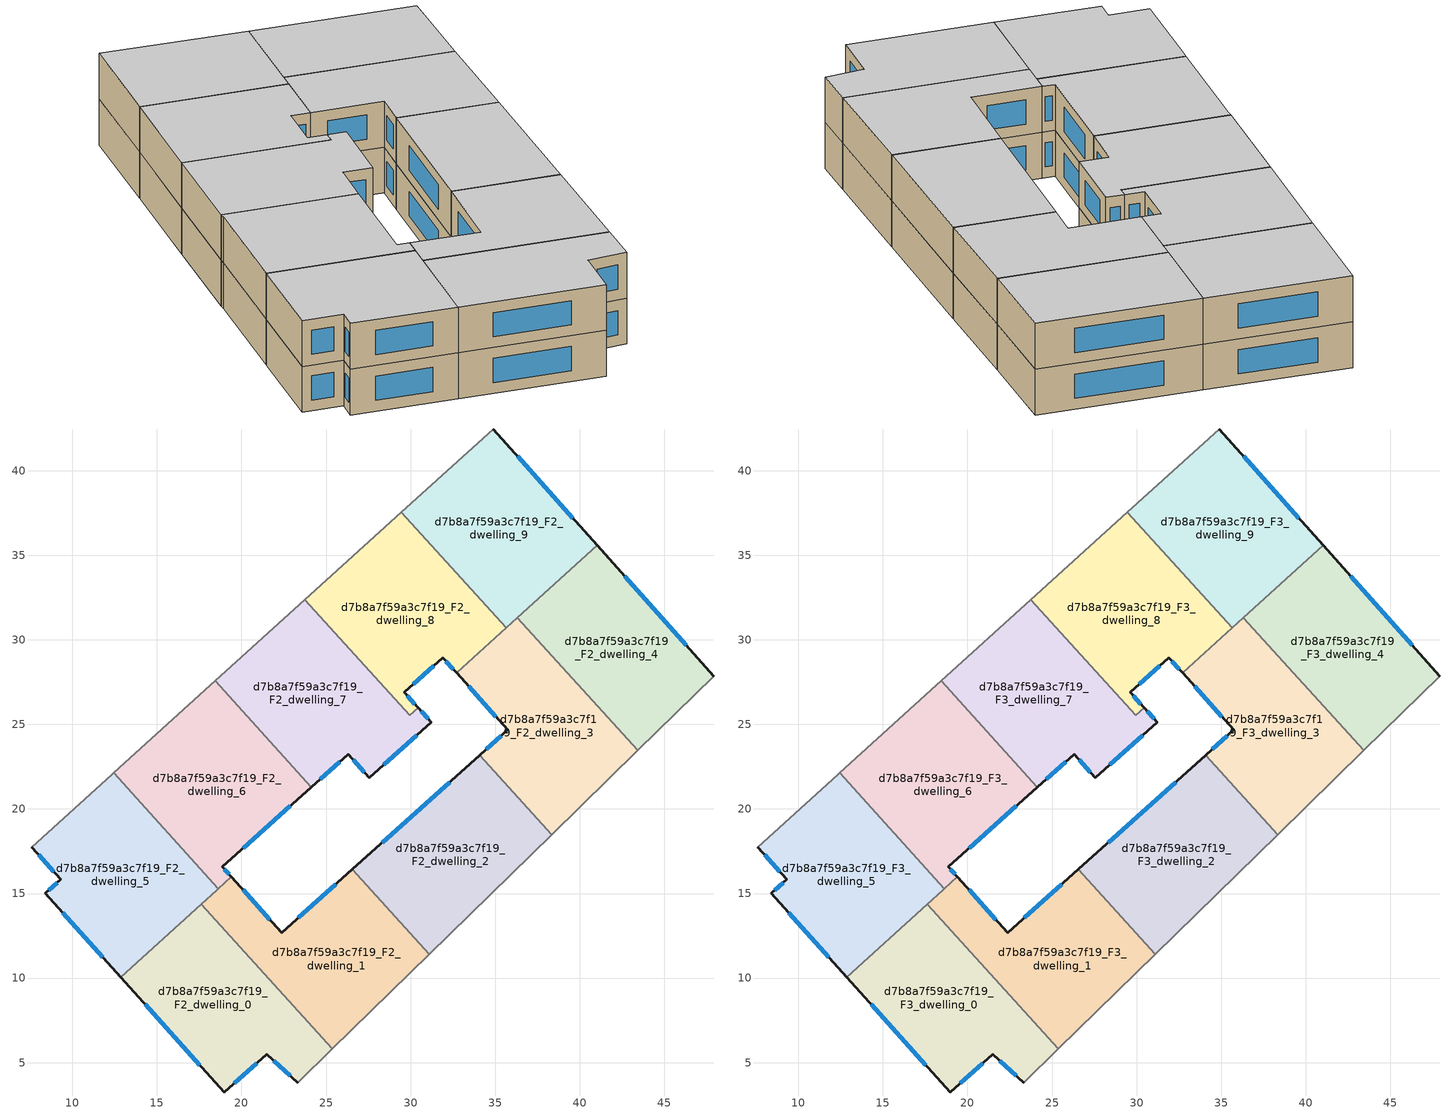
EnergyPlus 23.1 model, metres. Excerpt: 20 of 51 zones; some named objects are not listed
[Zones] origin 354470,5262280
d7b8a7f59a3c7f19_F2_dwelling_0
 floor to d7b8a7f59a3c7f19_F1_dwelling_0 (EU_floor_Construction): 17.62,14.37 25.37,5.82 23.33,3.82 21.48,5.5 18.98,3.26 12.86,10.06 z6
 wall outside (EU_wall_Construction): 12.86,10.06 18.98,3.26 21.48,5.5 23.33,3.82 z6:9
 wall to d7b8a7f59a3c7f19_F2_dwelling_1 (EU_wall_Construction): 25.37,5.82 17.62,14.37 z6:9
 wall adiabatic (EU_wall_Construction): 23.33,3.82 25.37,5.82 z6:9
 wall to d7b8a7f59a3c7f19_F2_dwelling_5 (EU_wall_Construction): 17.62,14.37 12.86,10.06 z6:9
 window (EU_Window_Construction): 21.92,5.11 22.9,4.22 / 19.57,3.79 20.9,4.98 / 14.3,8.46 17.55,4.86 z6.7:8.3
d7b8a7f59a3c7f19_F2_dwelling_1
 floor to d7b8a7f59a3c7f19_F1_dwelling_1 (EU_floor_Construction): 26.56,16.43 31.1,11.41 25.37,5.82 17.62,14.37 19.41,15.99 22.38,12.69 z6
 wall outside (EU_wall_Construction): 26.56,16.43 22.38,12.69 19.41,15.99 z6:9
 wall to d7b8a7f59a3c7f19_F2_dwelling_2 (EU_wall_Construction): 31.1,11.41 26.56,16.43 z6:9
 wall adiabatic (EU_wall_Construction): 25.37,5.82 31.1,11.41 z6:9
 wall to d7b8a7f59a3c7f19_F2_dwelling_6 (EU_wall_Construction): 19.41,15.99 18.64,15.29 z6:9
 wall to d7b8a7f59a3c7f19_F2_dwelling_5 (EU_wall_Construction): 18.64,15.29 18.53,15.19 17.62,14.37 z6:9
 window (EU_Window_Construction): 21.68,13.46 20.1,15.21 / 25.58,15.55 23.36,13.56 z6.7:8.3
d7b8a7f59a3c7f19_F2_dwelling_2
 floor to d7b8a7f59a3c7f19_F1_dwelling_2 (EU_floor_Construction): 34.08,23.17 38.34,18.48 31.1,11.41 26.56,16.43 z6
 wall outside (EU_wall_Construction): 34.08,23.17 26.56,16.43 z6:9
 wall to d7b8a7f59a3c7f19_F2_dwelling_3 (EU_wall_Construction): 38.34,18.48 34.08,23.17 z6:9
 wall adiabatic (EU_wall_Construction): 31.1,11.41 38.34,18.48 z6:9
 window (EU_Window_Construction): 32.32,21.59 28.33,18.01 z6.7:8.3
d7b8a7f59a3c7f19_F2_dwelling_3
 floor to d7b8a7f59a3c7f19_F1_dwelling_3 (EU_floor_Construction): 36.32,31.31 43.43,23.46 38.34,18.48 34.08,23.17 35.76,24.67 32.72,28.04 z6
 wall outside (EU_wall_Construction): 32.72,28.04 35.76,24.67 34.08,23.17 z6:9
 wall to d7b8a7f59a3c7f19_F2_dwelling_4 (EU_wall_Construction): 43.43,23.46 36.32,31.31 z6:9
 wall adiabatic (EU_wall_Construction): 38.34,18.48 43.43,23.46 z6:9
 wall to d7b8a7f59a3c7f19_F2_dwelling_8 (EU_wall_Construction): 35.65,30.71 32.72,28.04 z6:9
 wall to d7b8a7f59a3c7f19_F2_dwelling_9 (EU_wall_Construction): 36.32,31.31 35.65,30.71 z6:9
 window (EU_Window_Construction): 35.36,24.32 34.48,23.53 / 33.43,27.25 35.04,25.47 z6.7:8.3
d7b8a7f59a3c7f19_F2_dwelling_4
 floor to d7b8a7f59a3c7f19_F1_dwelling_4 (EU_floor_Construction): 41.03,35.58 47.93,27.85 43.43,23.46 36.32,31.31 z6
 wall outside (EU_wall_Construction): 47.93,27.85 41.03,35.58 z6:9
 wall adiabatic (EU_wall_Construction): 43.43,23.46 47.93,27.85 z6:9
 wall to d7b8a7f59a3c7f19_F2_dwelling_9 (EU_wall_Construction): 41.03,35.58 36.32,31.31 z6:9
 window (EU_Window_Construction): 46.31,29.67 42.65,33.76 z6.7:8.3
d7b8a7f59a3c7f19_F2_dwelling_5
 floor to d7b8a7f59a3c7f19_F1_dwelling_5 (EU_floor_Construction): 12.44,22.13 18.64,15.29 18.53,15.19 12.86,10.06 8.4,15.01 9.32,15.83 7.6,17.75 12.33,22.03 z6
 wall outside (EU_wall_Construction): 7.6,17.75 9.32,15.83 8.4,15.01 12.86,10.06 z6:9
 wall to d7b8a7f59a3c7f19_F2_dwelling_6 (EU_wall_Construction): 18.64,15.29 12.44,22.13 z6:9
 wall adiabatic (EU_wall_Construction): 12.44,22.13 12.33,22.03 7.6,17.75 z6:9
 window (EU_Window_Construction): 9.44,13.85 11.81,11.22 / 9.1,15.64 8.61,15.21 / 8,17.3 8.92,16.28 z6.7:8.3
d7b8a7f59a3c7f19_F2_dwelling_6
 floor to d7b8a7f59a3c7f19_F1_dwelling_6 (EU_floor_Construction): 18.44,27.57 24.14,21.29 18.87,16.58 19.41,15.99 18.64,15.29 12.44,22.13 18.15,27.3 z6
 wall outside (EU_wall_Construction): 19.41,15.99 18.87,16.58 24.14,21.29 z6:9
 wall adiabatic (EU_wall_Construction): 18.44,27.57 18.15,27.3 12.44,22.13 z6:9
 wall to d7b8a7f59a3c7f19_F2_dwelling_7 (EU_wall_Construction): 24.14,21.29 18.44,27.57 z6:9
 window (EU_Window_Construction): 20.11,17.68 22.9,20.19 / 19.28,16.12 19,16.44 z6.7:8.3
d7b8a7f59a3c7f19_F2_dwelling_7
 floor to d7b8a7f59a3c7f19_F1_dwelling_7 (EU_floor_Construction): 30.45,25.99 31.22,25.13 27.56,21.85 26.31,23.24 24.14,21.29 18.44,27.57 23.75,32.38 29.95,25.54 z6
 wall outside (EU_wall_Construction): 24.14,21.29 26.31,23.24 27.56,21.85 31.22,25.13 30.45,25.99 z6:9
 wall to d7b8a7f59a3c7f19_F2_dwelling_8 (EU_wall_Construction): 30.45,25.99 29.95,25.54 23.75,32.38 z6:9
 wall adiabatic (EU_wall_Construction): 23.75,32.38 18.44,27.57 z6:9
 window (EU_Window_Construction): 31.04,25.33 30.63,25.79 / 28.42,22.62 30.36,24.36 / 26.6,22.92 27.27,22.18 / 24.65,21.75 25.8,22.78 z6.7:8.3
d7b8a7f59a3c7f19_F2_dwelling_8
 floor to d7b8a7f59a3c7f19_F1_dwelling_8 (EU_floor_Construction): 29.45,37.55 35.65,30.71 32.72,28.04 31.9,28.95 29.62,26.91 30.45,25.99 29.95,25.54 23.75,32.38 z6
 wall outside (EU_wall_Construction): 30.45,25.99 29.62,26.91 31.9,28.95 32.72,28.04 z6:9
 wall adiabatic (EU_wall_Construction): 29.45,37.55 23.75,32.38 z6:9
 wall to d7b8a7f59a3c7f19_F2_dwelling_9 (EU_wall_Construction): 35.65,30.71 29.45,37.55 z6:9
 window (EU_Window_Construction): 32.09,28.74 32.53,28.26 / 30.15,27.39 31.36,28.47 / 30.25,26.2 29.81,26.69 z6.7:8.3
d7b8a7f59a3c7f19_F2_dwelling_9
 floor to d7b8a7f59a3c7f19_F1_dwelling_9 (EU_floor_Construction): 34.88,42.47 41.03,35.58 35.65,30.71 29.45,37.55 z6
 wall outside (EU_wall_Construction): 41.03,35.58 34.88,42.47 z6:9
 wall adiabatic (EU_wall_Construction): 34.88,42.47 29.45,37.55 z6:9
 window (EU_Window_Construction): 39.59,37.2 36.33,40.85 z6.7:8.3
d7b8a7f59a3c7f19_F3_dwelling_0
 floor to d7b8a7f59a3c7f19_F2_dwelling_0 (EU_floor_Construction): 17.62,14.37 25.37,5.82 23.33,3.82 21.48,5.5 18.98,3.26 12.86,10.06 z9
 wall outside (EU_wall_Construction): 12.86,10.06 18.98,3.26 21.48,5.5 23.33,3.82 z9:12
 wall to d7b8a7f59a3c7f19_F3_dwelling_1 (EU_wall_Construction): 25.37,5.82 17.62,14.37 z9:12
 wall adiabatic (EU_wall_Construction): 23.33,3.82 25.37,5.82 z9:12
 wall to d7b8a7f59a3c7f19_F3_dwelling_5 (EU_wall_Construction): 17.62,14.37 12.86,10.06 z9:12
 window (EU_Window_Construction): 21.92,5.11 22.9,4.22 / 19.57,3.79 20.9,4.98 / 14.3,8.46 17.55,4.86 z9.7:11.3
 ceiling to d7b8a7f59a3c7f19_F4_dwelling_0 (EU_floor_Construction): 23.33,3.82 25.37,5.82 17.62,14.37 12.86,10.06 18.98,3.26 21.48,5.5 z12
d7b8a7f59a3c7f19_F3_dwelling_1
 floor to d7b8a7f59a3c7f19_F2_dwelling_1 (EU_floor_Construction): 26.56,16.43 31.1,11.41 25.37,5.82 17.62,14.37 19.41,15.99 22.38,12.69 z9
 wall outside (EU_wall_Construction): 26.56,16.43 22.38,12.69 19.41,15.99 z9:12
 wall to d7b8a7f59a3c7f19_F3_dwelling_2 (EU_wall_Construction): 31.1,11.41 26.56,16.43 z9:12
 wall adiabatic (EU_wall_Construction): 25.37,5.82 31.1,11.41 z9:12
 wall to d7b8a7f59a3c7f19_F3_dwelling_6 (EU_wall_Construction): 19.41,15.99 18.64,15.29 z9:12
 wall to d7b8a7f59a3c7f19_F3_dwelling_5 (EU_wall_Construction): 18.64,15.29 18.53,15.19 17.62,14.37 z9:12
 window (EU_Window_Construction): 21.68,13.46 20.1,15.21 / 25.58,15.55 23.36,13.56 z9.7:11.3
 ceiling to d7b8a7f59a3c7f19_F4_dwelling_1 (EU_floor_Construction): 31.1,11.41 26.56,16.43 22.38,12.69 19.41,15.99 17.62,14.37 25.37,5.82 z12
d7b8a7f59a3c7f19_F3_dwelling_2
 floor to d7b8a7f59a3c7f19_F2_dwelling_2 (EU_floor_Construction): 34.08,23.17 38.34,18.48 31.1,11.41 26.56,16.43 z9
 wall outside (EU_wall_Construction): 34.08,23.17 26.56,16.43 z9:12
 wall to d7b8a7f59a3c7f19_F3_dwelling_3 (EU_wall_Construction): 38.34,18.48 34.08,23.17 z9:12
 wall adiabatic (EU_wall_Construction): 31.1,11.41 38.34,18.48 z9:12
 window (EU_Window_Construction): 32.32,21.59 28.33,18.01 z9.7:11.3
 ceiling to d7b8a7f59a3c7f19_F4_dwelling_2 (EU_floor_Construction): 38.34,18.48 34.08,23.17 26.56,16.43 31.1,11.41 z12
d7b8a7f59a3c7f19_F3_dwelling_3
 floor to d7b8a7f59a3c7f19_F2_dwelling_3 (EU_floor_Construction): 36.32,31.31 43.43,23.46 38.34,18.48 34.08,23.17 35.76,24.67 32.72,28.04 z9
 wall outside (EU_wall_Construction): 32.72,28.04 35.76,24.67 34.08,23.17 z9:12
 wall to d7b8a7f59a3c7f19_F3_dwelling_4 (EU_wall_Construction): 43.43,23.46 36.32,31.31 z9:12
 wall adiabatic (EU_wall_Construction): 38.34,18.48 43.43,23.46 z9:12
 wall to d7b8a7f59a3c7f19_F3_dwelling_8 (EU_wall_Construction): 35.65,30.71 32.72,28.04 z9:12
 wall to d7b8a7f59a3c7f19_F3_dwelling_9 (EU_wall_Construction): 36.32,31.31 35.65,30.71 z9:12
 window (EU_Window_Construction): 35.36,24.32 34.48,23.53 / 33.43,27.25 35.04,25.47 z9.7:11.3
 ceiling to d7b8a7f59a3c7f19_F4_dwelling_3 (EU_floor_Construction): 43.43,23.46 36.32,31.31 32.72,28.04 35.76,24.67 34.08,23.17 38.34,18.48 z12
d7b8a7f59a3c7f19_F3_dwelling_4
 floor to d7b8a7f59a3c7f19_F2_dwelling_4 (EU_floor_Construction): 41.03,35.58 47.93,27.85 43.43,23.46 36.32,31.31 z9
 wall outside (EU_wall_Construction): 47.93,27.85 41.03,35.58 z9:12
 wall adiabatic (EU_wall_Construction): 43.43,23.46 47.93,27.85 z9:12
 wall to d7b8a7f59a3c7f19_F3_dwelling_9 (EU_wall_Construction): 41.03,35.58 36.32,31.31 z9:12
 window (EU_Window_Construction): 46.31,29.67 42.65,33.76 z9.7:11.3
 ceiling to d7b8a7f59a3c7f19_F4_dwelling_4 (EU_floor_Construction): 47.93,27.85 41.03,35.58 36.32,31.31 43.43,23.46 z12
d7b8a7f59a3c7f19_F3_dwelling_5
 floor to d7b8a7f59a3c7f19_F2_dwelling_5 (EU_floor_Construction): 12.44,22.13 18.64,15.29 18.53,15.19 12.86,10.06 8.4,15.01 9.32,15.83 7.6,17.75 12.33,22.03 z9
 wall outside (EU_wall_Construction): 7.6,17.75 9.32,15.83 8.4,15.01 12.86,10.06 z9:12
 wall to d7b8a7f59a3c7f19_F3_dwelling_6 (EU_wall_Construction): 18.64,15.29 12.44,22.13 z9:12
 wall adiabatic (EU_wall_Construction): 12.44,22.13 12.33,22.03 7.6,17.75 z9:12
 window (EU_Window_Construction): 9.44,13.85 11.81,11.22 / 9.1,15.64 8.61,15.21 / 8,17.3 8.92,16.28 z9.7:11.3
 ceiling to d7b8a7f59a3c7f19_F4_dwelling_5 (EU_floor_Construction): 18.53,15.19 18.64,15.29 12.44,22.13 12.33,22.03 7.6,17.75 9.32,15.83 8.4,15.01 12.86,10.06 z12
d7b8a7f59a3c7f19_F3_dwelling_6
 floor to d7b8a7f59a3c7f19_F2_dwelling_6 (EU_floor_Construction): 18.44,27.57 24.14,21.29 18.87,16.58 19.41,15.99 18.64,15.29 12.44,22.13 18.15,27.3 z9
 wall outside (EU_wall_Construction): 19.41,15.99 18.87,16.58 24.14,21.29 z9:12
 wall adiabatic (EU_wall_Construction): 18.44,27.57 18.15,27.3 12.44,22.13 z9:12
 wall to d7b8a7f59a3c7f19_F3_dwelling_7 (EU_wall_Construction): 24.14,21.29 18.44,27.57 z9:12
 window (EU_Window_Construction): 20.11,17.68 22.9,20.19 / 19.28,16.12 19,16.44 z9.7:11.3
 ceiling to d7b8a7f59a3c7f19_F4_dwelling_6 (EU_floor_Construction): 19.41,15.99 18.87,16.58 24.14,21.29 18.44,27.57 18.15,27.3 12.44,22.13 18.64,15.29 z12
d7b8a7f59a3c7f19_F3_dwelling_7
 floor to d7b8a7f59a3c7f19_F2_dwelling_7 (EU_floor_Construction): 30.45,25.99 31.22,25.13 27.56,21.85 26.31,23.24 24.14,21.29 18.44,27.57 23.75,32.38 29.95,25.54 z9
 wall outside (EU_wall_Construction): 24.14,21.29 26.31,23.24 27.56,21.85 31.22,25.13 30.45,25.99 z9:12
 wall to d7b8a7f59a3c7f19_F3_dwelling_8 (EU_wall_Construction): 30.45,25.99 29.95,25.54 23.75,32.38 z9:12
 wall adiabatic (EU_wall_Construction): 23.75,32.38 18.44,27.57 z9:12
 window (EU_Window_Construction): 31.04,25.33 30.63,25.79 / 28.42,22.62 30.36,24.36 / 26.6,22.92 27.27,22.18 / 24.65,21.75 25.8,22.78 z9.7:11.3
 ceiling to d7b8a7f59a3c7f19_F4_dwelling_7 (EU_floor_Construction): 27.56,21.85 31.22,25.13 30.45,25.99 29.95,25.54 23.75,32.38 18.44,27.57 24.14,21.29 26.31,23.24 z12
d7b8a7f59a3c7f19_F3_dwelling_8
 floor to d7b8a7f59a3c7f19_F2_dwelling_8 (EU_floor_Construction): 29.45,37.55 35.65,30.71 32.72,28.04 31.9,28.95 29.62,26.91 30.45,25.99 29.95,25.54 23.75,32.38 z9
 wall outside (EU_wall_Construction): 30.45,25.99 29.62,26.91 31.9,28.95 32.72,28.04 z9:12
 wall adiabatic (EU_wall_Construction): 29.45,37.55 23.75,32.38 z9:12
 wall to d7b8a7f59a3c7f19_F3_dwelling_9 (EU_wall_Construction): 35.65,30.71 29.45,37.55 z9:12
 window (EU_Window_Construction): 32.09,28.74 32.53,28.26 / 30.15,27.39 31.36,28.47 / 30.25,26.2 29.81,26.69 z9.7:11.3
 ceiling to d7b8a7f59a3c7f19_F4_dwelling_8 (EU_floor_Construction): 32.72,28.04 35.65,30.71 29.45,37.55 23.75,32.38 29.95,25.54 30.45,25.99 29.62,26.91 31.9,28.95 z12
d7b8a7f59a3c7f19_F3_dwelling_9
 floor to d7b8a7f59a3c7f19_F2_dwelling_9 (EU_floor_Construction): 34.88,42.47 41.03,35.58 35.65,30.71 29.45,37.55 z9
 wall outside (EU_wall_Construction): 41.03,35.58 34.88,42.47 z9:12
 wall adiabatic (EU_wall_Construction): 34.88,42.47 29.45,37.55 z9:12
 window (EU_Window_Construction): 39.59,37.2 36.33,40.85 z9.7:11.3
 ceiling to d7b8a7f59a3c7f19_F4_dwelling_9 (EU_floor_Construction): 41.03,35.58 34.88,42.47 29.45,37.55 35.65,30.71 z12
[Building]
EU S2 Campaign: North Axis=0; Terrain=City; Solar Distribution=FullExterior
[Site:Location]
Budapest.Ferenc.Liszt.Intl.AP: Latitude=47.437; Longitude=19.256; Time Zone=1; Elevation=185
[SizingPeriod:WeatherFileDays]
AnnualSizingPeriod: Begin Month=1; Begin Day of Month=1; End Month=12; End Day of Month=31; Day of Week for Start Day=Monday; Use Weather File Daylight Saving Period=No; Use Weather File Rain and Snow Indicators=No
[MATERIAL]
EU_InternalMass_Material: Roughness=MediumRough; Thickness=0.1; Conductivity=1; Density=1800; Specific Heat=900; Thermal Absorptance=0.9; Solar Absorptance=0.7; Visible Absorptance=0.7
[MATERIAL:NOMASS] Roughness=MediumRough; Thermal Absorptance=0.9; Solar Absorptance=0.7; Visible Absorptance=0.7
Name | Thermal Resistance
EU_wall_NoMass | 0.832559
EU_floor_NoMass | 0.872794
[WINDOWMATERIAL:SIMPLEGLAZINGSYSTEM]
EU_Window_SimpleGlazing: UFactor=2.79869; Solar Heat Gain Coefficient=0.75; Visible Transmittance=0.75
[CONSTRUCTION]
EU_wall_Construction: EU_wall_NoMass
EU_floor_Construction: EU_floor_NoMass
EU_Window_Construction: EU_Window_SimpleGlazing
EU_InternalMass_Construction: EU_InternalMass_Material
[ZONE] Type=1; Multiplier=1; Ceiling Height=autocalculate; Floor Area=autocalculate; Part of Total Floor Area=Yes
Name | Volume
d7b8a7f59a3c7f19_F2_dwelling_0; d7b8a7f59a3c7f19_F3_dwelling_0 | 198.589
d7b8a7f59a3c7f19_F2_dwelling_1; d7b8a7f59a3c7f19_F3_dwelling_1 | 198.599
d7b8a7f59a3c7f19_F2_dwelling_2; d7b8a7f59a3c7f19_F3_dwelling_2 | 198.583
d7b8a7f59a3c7f19_F2_dwelling_3; d7b8a7f59a3c7f19_F3_dwelling_3 | 198.595
d7b8a7f59a3c7f19_F2_dwelling_4; d7b8a7f59a3c7f19_F3_dwelling_4 | 198.567
d7b8a7f59a3c7f19_F2_dwelling_5; d7b8a7f59a3c7f19_F3_dwelling_5 | 206.115
d7b8a7f59a3c7f19_F2_dwelling_6; d7b8a7f59a3c7f19_F3_dwelling_6 | 207.95
d7b8a7f59a3c7f19_F2_dwelling_7; d7b8a7f59a3c7f19_F3_dwelling_7 | 208.559
d7b8a7f59a3c7f19_F2_dwelling_8; d7b8a7f59a3c7f19_F3_dwelling_8 | 201.931
d7b8a7f59a3c7f19_F2_dwelling_9; d7b8a7f59a3c7f19_F3_dwelling_9 | 201.951
[INTERNALMASS] Construction=EU_InternalMass_Construction
Name | Zone or ZoneList | Surface Area
d7b8a7f59a3c7f19_F2_dwelling_0_EU_InternalMass | d7b8a7f59a3c7f19_F2_dwelling_0 | 66.196
d7b8a7f59a3c7f19_F2_dwelling_1_EU_InternalMass | d7b8a7f59a3c7f19_F2_dwelling_1 | 66.2
d7b8a7f59a3c7f19_F2_dwelling_2_EU_InternalMass | d7b8a7f59a3c7f19_F2_dwelling_2 | 66.1943
d7b8a7f59a3c7f19_F2_dwelling_3_EU_InternalMass | d7b8a7f59a3c7f19_F2_dwelling_3 | 66.1986
d7b8a7f59a3c7f19_F2_dwelling_4_EU_InternalMass | d7b8a7f59a3c7f19_F2_dwelling_4 | 66.189
d7b8a7f59a3c7f19_F2_dwelling_5_EU_InternalMass | d7b8a7f59a3c7f19_F2_dwelling_5 | 68.7009
d7b8a7f59a3c7f19_F2_dwelling_6_EU_InternalMass | d7b8a7f59a3c7f19_F2_dwelling_6 | 69.3216
d7b8a7f59a3c7f19_F2_dwelling_7_EU_InternalMass | d7b8a7f59a3c7f19_F2_dwelling_7 | 69.5239
d7b8a7f59a3c7f19_F2_dwelling_8_EU_InternalMass | d7b8a7f59a3c7f19_F2_dwelling_8 | 67.3101
d7b8a7f59a3c7f19_F2_dwelling_9_EU_InternalMass | d7b8a7f59a3c7f19_F2_dwelling_9 | 67.3168
d7b8a7f59a3c7f19_F3_dwelling_0_EU_InternalMass | d7b8a7f59a3c7f19_F3_dwelling_0 | 66.196
d7b8a7f59a3c7f19_F3_dwelling_1_EU_InternalMass | d7b8a7f59a3c7f19_F3_dwelling_1 | 66.2
d7b8a7f59a3c7f19_F3_dwelling_2_EU_InternalMass | d7b8a7f59a3c7f19_F3_dwelling_2 | 66.1943
d7b8a7f59a3c7f19_F3_dwelling_3_EU_InternalMass | d7b8a7f59a3c7f19_F3_dwelling_3 | 66.1986
d7b8a7f59a3c7f19_F3_dwelling_4_EU_InternalMass | d7b8a7f59a3c7f19_F3_dwelling_4 | 66.189
d7b8a7f59a3c7f19_F3_dwelling_5_EU_InternalMass | d7b8a7f59a3c7f19_F3_dwelling_5 | 68.7009
d7b8a7f59a3c7f19_F3_dwelling_6_EU_InternalMass | d7b8a7f59a3c7f19_F3_dwelling_6 | 69.3216
d7b8a7f59a3c7f19_F3_dwelling_7_EU_InternalMass | d7b8a7f59a3c7f19_F3_dwelling_7 | 69.5239
d7b8a7f59a3c7f19_F3_dwelling_8_EU_InternalMass | d7b8a7f59a3c7f19_F3_dwelling_8 | 67.3101
d7b8a7f59a3c7f19_F3_dwelling_9_EU_InternalMass | d7b8a7f59a3c7f19_F3_dwelling_9 | 67.3168
[OTHEREQUIPMENT] Fuel Type=Electricity; Design Level Calculation Method=Watts/Area; Power per Zone Floor Area=1; Fraction Latent=0; Fraction Radiant=0; Fraction Lost=0; Carbon Dioxide Generation Rate=0; EndUse Subcategory=EU_Step8_InternalGains
Name | Zone or ZoneList or Space or SpaceList | Schedule
EU_Step8_InternalGain_d7b8a7f59a3c7f19_F2_dwelling_0_f000 | d7b8a7f59a3c7f19_F2_dwelling_0 | EU_Step8_GainSchedule_d7b8a7f59a3c7f19_F2_dwelling_0_f000
EU_Step8_InternalGain_d7b8a7f59a3c7f19_F2_dwelling_1_f000 | d7b8a7f59a3c7f19_F2_dwelling_1 | EU_Step8_GainSchedule_d7b8a7f59a3c7f19_F2_dwelling_1_f000
EU_Step8_InternalGain_d7b8a7f59a3c7f19_F2_dwelling_2_f000 | d7b8a7f59a3c7f19_F2_dwelling_2 | EU_Step8_GainSchedule_d7b8a7f59a3c7f19_F2_dwelling_2_f000
EU_Step8_InternalGain_d7b8a7f59a3c7f19_F2_dwelling_3_f000 | d7b8a7f59a3c7f19_F2_dwelling_3 | EU_Step8_GainSchedule_d7b8a7f59a3c7f19_F2_dwelling_3_f000
EU_Step8_InternalGain_d7b8a7f59a3c7f19_F2_dwelling_4_f000 | d7b8a7f59a3c7f19_F2_dwelling_4 | EU_Step8_GainSchedule_d7b8a7f59a3c7f19_F2_dwelling_4_f000
EU_Step8_InternalGain_d7b8a7f59a3c7f19_F2_dwelling_5_f000 | d7b8a7f59a3c7f19_F2_dwelling_5 | EU_Step8_GainSchedule_d7b8a7f59a3c7f19_F2_dwelling_5_f000
EU_Step8_InternalGain_d7b8a7f59a3c7f19_F2_dwelling_6_f000 | d7b8a7f59a3c7f19_F2_dwelling_6 | EU_Step8_GainSchedule_d7b8a7f59a3c7f19_F2_dwelling_6_f000
EU_Step8_InternalGain_d7b8a7f59a3c7f19_F2_dwelling_7_f000 | d7b8a7f59a3c7f19_F2_dwelling_7 | EU_Step8_GainSchedule_d7b8a7f59a3c7f19_F2_dwelling_7_f000
EU_Step8_InternalGain_d7b8a7f59a3c7f19_F2_dwelling_8_f000 | d7b8a7f59a3c7f19_F2_dwelling_8 | EU_Step8_GainSchedule_d7b8a7f59a3c7f19_F2_dwelling_8_f000
EU_Step8_InternalGain_d7b8a7f59a3c7f19_F2_dwelling_9_f000 | d7b8a7f59a3c7f19_F2_dwelling_9 | EU_Step8_GainSchedule_d7b8a7f59a3c7f19_F2_dwelling_9_f000
EU_Step8_InternalGain_d7b8a7f59a3c7f19_F3_dwelling_0_f000 | d7b8a7f59a3c7f19_F3_dwelling_0 | EU_Step8_GainSchedule_d7b8a7f59a3c7f19_F3_dwelling_0_f000
EU_Step8_InternalGain_d7b8a7f59a3c7f19_F3_dwelling_1_f000 | d7b8a7f59a3c7f19_F3_dwelling_1 | EU_Step8_GainSchedule_d7b8a7f59a3c7f19_F3_dwelling_1_f000
EU_Step8_InternalGain_d7b8a7f59a3c7f19_F3_dwelling_2_f000 | d7b8a7f59a3c7f19_F3_dwelling_2 | EU_Step8_GainSchedule_d7b8a7f59a3c7f19_F3_dwelling_2_f000
EU_Step8_InternalGain_d7b8a7f59a3c7f19_F3_dwelling_3_f000 | d7b8a7f59a3c7f19_F3_dwelling_3 | EU_Step8_GainSchedule_d7b8a7f59a3c7f19_F3_dwelling_3_f000
EU_Step8_InternalGain_d7b8a7f59a3c7f19_F3_dwelling_4_f000 | d7b8a7f59a3c7f19_F3_dwelling_4 | EU_Step8_GainSchedule_d7b8a7f59a3c7f19_F3_dwelling_4_f000
EU_Step8_InternalGain_d7b8a7f59a3c7f19_F3_dwelling_5_f000 | d7b8a7f59a3c7f19_F3_dwelling_5 | EU_Step8_GainSchedule_d7b8a7f59a3c7f19_F3_dwelling_5_f000
EU_Step8_InternalGain_d7b8a7f59a3c7f19_F3_dwelling_6_f000 | d7b8a7f59a3c7f19_F3_dwelling_6 | EU_Step8_GainSchedule_d7b8a7f59a3c7f19_F3_dwelling_6_f000
EU_Step8_InternalGain_d7b8a7f59a3c7f19_F3_dwelling_7_f000 | d7b8a7f59a3c7f19_F3_dwelling_7 | EU_Step8_GainSchedule_d7b8a7f59a3c7f19_F3_dwelling_7_f000
EU_Step8_InternalGain_d7b8a7f59a3c7f19_F3_dwelling_8_f000 | d7b8a7f59a3c7f19_F3_dwelling_8 | EU_Step8_GainSchedule_d7b8a7f59a3c7f19_F3_dwelling_8_f000
EU_Step8_InternalGain_d7b8a7f59a3c7f19_F3_dwelling_9_f000 | d7b8a7f59a3c7f19_F3_dwelling_9 | EU_Step8_GainSchedule_d7b8a7f59a3c7f19_F3_dwelling_9_f000
[ZONEVENTILATION:DESIGNFLOWRATE] Schedule=EU_AlwaysOn; Design Flow Rate Calculation Method=AirChanges/Hour; Air Changes per Hour=0.475469; Ventilation Type=Natural; Fan Pressure Rise=0; Fan Total Efficiency=1; Constant Term Coefficient=1; Temperature Term Coefficient=0; Velocity Term Coefficient=0; Velocity Squared Term Coefficient=0; Minimum Indoor Temperature=-100; Maximum Indoor Temperature=100; Delta Temperature=-100; Minimum Outdoor Temperature=-100; Maximum Outdoor Temperature=100; Maximum Wind Speed=40
Name | Zone or ZoneList or Space or SpaceList
EU_ConstantAir_d7b8a7f59a3c7f19_F2_dwelling_0 | d7b8a7f59a3c7f19_F2_dwelling_0
EU_ConstantAir_d7b8a7f59a3c7f19_F2_dwelling_1 | d7b8a7f59a3c7f19_F2_dwelling_1
EU_ConstantAir_d7b8a7f59a3c7f19_F2_dwelling_2 | d7b8a7f59a3c7f19_F2_dwelling_2
EU_ConstantAir_d7b8a7f59a3c7f19_F2_dwelling_3 | d7b8a7f59a3c7f19_F2_dwelling_3
EU_ConstantAir_d7b8a7f59a3c7f19_F2_dwelling_4 | d7b8a7f59a3c7f19_F2_dwelling_4
EU_ConstantAir_d7b8a7f59a3c7f19_F2_dwelling_5 | d7b8a7f59a3c7f19_F2_dwelling_5
EU_ConstantAir_d7b8a7f59a3c7f19_F2_dwelling_6 | d7b8a7f59a3c7f19_F2_dwelling_6
EU_ConstantAir_d7b8a7f59a3c7f19_F2_dwelling_7 | d7b8a7f59a3c7f19_F2_dwelling_7
EU_ConstantAir_d7b8a7f59a3c7f19_F2_dwelling_8 | d7b8a7f59a3c7f19_F2_dwelling_8
EU_ConstantAir_d7b8a7f59a3c7f19_F2_dwelling_9 | d7b8a7f59a3c7f19_F2_dwelling_9
EU_ConstantAir_d7b8a7f59a3c7f19_F3_dwelling_0 | d7b8a7f59a3c7f19_F3_dwelling_0
EU_ConstantAir_d7b8a7f59a3c7f19_F3_dwelling_1 | d7b8a7f59a3c7f19_F3_dwelling_1
EU_ConstantAir_d7b8a7f59a3c7f19_F3_dwelling_2 | d7b8a7f59a3c7f19_F3_dwelling_2
EU_ConstantAir_d7b8a7f59a3c7f19_F3_dwelling_3 | d7b8a7f59a3c7f19_F3_dwelling_3
EU_ConstantAir_d7b8a7f59a3c7f19_F3_dwelling_4 | d7b8a7f59a3c7f19_F3_dwelling_4
EU_ConstantAir_d7b8a7f59a3c7f19_F3_dwelling_5 | d7b8a7f59a3c7f19_F3_dwelling_5
EU_ConstantAir_d7b8a7f59a3c7f19_F3_dwelling_6 | d7b8a7f59a3c7f19_F3_dwelling_6
EU_ConstantAir_d7b8a7f59a3c7f19_F3_dwelling_7 | d7b8a7f59a3c7f19_F3_dwelling_7
EU_ConstantAir_d7b8a7f59a3c7f19_F3_dwelling_8 | d7b8a7f59a3c7f19_F3_dwelling_8
EU_ConstantAir_d7b8a7f59a3c7f19_F3_dwelling_9 | d7b8a7f59a3c7f19_F3_dwelling_9
[HVACTEMPLATE:ZONE:IDEALLOADSAIRSYSTEM] System Availability Schedule=EU_AlwaysOn; Maximum Heating Supply Air Temperature=50; Minimum Cooling Supply Air Temperature=13; Maximum Heating Supply Air Humidity Ratio=0.0156; Minimum Cooling Supply Air Humidity Ratio=0.0077; Heating Limit=NoLimit; Cooling Limit=NoLimit; Heating Availability Schedule=EU_AlwaysOn; Cooling Availability Schedule=EU_CoolingOff; Dehumidification Control Type=ConstantSensibleHeatRatio; Cooling Sensible Heat Ratio=0.7; Dehumidification Setpoint=60; Humidification Control Type=None; Humidification Setpoint=30; Outdoor Air Method=None; Outdoor Air Flow Rate per Person=0.00944; Outdoor Air Flow Rate per Zone Floor Area=0; Outdoor Air Flow Rate per Zone=0; Demand Controlled Ventilation Type=None; Outdoor Air Economizer Type=NoEconomizer; Heat Recovery Type=None; Sensible Heat Recovery Effectiveness=0.7; Latent Heat Recovery Effectiveness=0.65
Name | Template Thermostat
d7b8a7f59a3c7f19_F2_dwelling_0 | EU_HeatOnly_d7b8a7f59a3c7f19_F2_dwelling_0
d7b8a7f59a3c7f19_F2_dwelling_1 | EU_HeatOnly_d7b8a7f59a3c7f19_F2_dwelling_1
d7b8a7f59a3c7f19_F2_dwelling_2 | EU_HeatOnly_d7b8a7f59a3c7f19_F2_dwelling_2
d7b8a7f59a3c7f19_F2_dwelling_3 | EU_HeatOnly_d7b8a7f59a3c7f19_F2_dwelling_3
d7b8a7f59a3c7f19_F2_dwelling_4 | EU_HeatOnly_d7b8a7f59a3c7f19_F2_dwelling_4
d7b8a7f59a3c7f19_F2_dwelling_5 | EU_HeatOnly_d7b8a7f59a3c7f19_F2_dwelling_5
d7b8a7f59a3c7f19_F2_dwelling_6 | EU_HeatOnly_d7b8a7f59a3c7f19_F2_dwelling_6
d7b8a7f59a3c7f19_F2_dwelling_7 | EU_HeatOnly_d7b8a7f59a3c7f19_F2_dwelling_7
d7b8a7f59a3c7f19_F2_dwelling_8 | EU_HeatOnly_d7b8a7f59a3c7f19_F2_dwelling_8
d7b8a7f59a3c7f19_F2_dwelling_9 | EU_HeatOnly_d7b8a7f59a3c7f19_F2_dwelling_9
d7b8a7f59a3c7f19_F3_dwelling_0 | EU_HeatOnly_d7b8a7f59a3c7f19_F3_dwelling_0
d7b8a7f59a3c7f19_F3_dwelling_1 | EU_HeatOnly_d7b8a7f59a3c7f19_F3_dwelling_1
d7b8a7f59a3c7f19_F3_dwelling_2 | EU_HeatOnly_d7b8a7f59a3c7f19_F3_dwelling_2
d7b8a7f59a3c7f19_F3_dwelling_3 | EU_HeatOnly_d7b8a7f59a3c7f19_F3_dwelling_3
d7b8a7f59a3c7f19_F3_dwelling_4 | EU_HeatOnly_d7b8a7f59a3c7f19_F3_dwelling_4
d7b8a7f59a3c7f19_F3_dwelling_5 | EU_HeatOnly_d7b8a7f59a3c7f19_F3_dwelling_5
d7b8a7f59a3c7f19_F3_dwelling_6 | EU_HeatOnly_d7b8a7f59a3c7f19_F3_dwelling_6
d7b8a7f59a3c7f19_F3_dwelling_7 | EU_HeatOnly_d7b8a7f59a3c7f19_F3_dwelling_7
d7b8a7f59a3c7f19_F3_dwelling_8 | EU_HeatOnly_d7b8a7f59a3c7f19_F3_dwelling_8
d7b8a7f59a3c7f19_F3_dwelling_9 | EU_HeatOnly_d7b8a7f59a3c7f19_F3_dwelling_9
[SIZING:ZONE] Zone Cooling Design Supply Air Temperature Input Method=SupplyAirTemperature; Zone Cooling Design Supply Air Temperature=13; Zone Heating Design Supply Air Temperature Input Method=SupplyAirTemperature; Zone Heating Design Supply Air Temperature=50; Zone Cooling Design Supply Air Humidity Ratio=0.008; Zone Heating Design Supply Air Humidity Ratio=0.008; Cooling Design Air Flow Method=DesignDay; Cooling Design Air Flow Rate=0; Cooling Minimum Air Flow per Zone Floor Area=0.000762; Cooling Minimum Air Flow=0; Cooling Minimum Air Flow Fraction=0.2; Heating Design Air Flow Method=DesignDay; Heating Design Air Flow Rate=0; Heating Maximum Air Flow per Zone Floor Area=0.002032; Heating Maximum Air Flow=0.141576; Heating Maximum Air Flow Fraction=0.3; Account for Dedicated Outdoor Air System=No; Dedicated Outdoor Air System Control Strategy=NeutralSupplyAir; Dedicated Outdoor Air Low Setpoint Temperature for Design=autosize; Dedicated Outdoor Air High Setpoint Temperature for Design=autosize; Zone Load Sizing Method=Sensible Load Only No Latent Load; Zone Latent Cooling Design Supply Air Humidity Ratio Input Method=HumidityRatioDifference; Zone Cooling Design Supply Air Humidity Ratio Difference=0.005; Zone Latent Heating Design Supply Air Humidity Ratio Input Method=HumidityRatioDifference; Zone Humidification Design Supply Air Humidity Ratio Difference=0.005
d7b8a7f59a3c7f19_F2_dwelling_0; d7b8a7f59a3c7f19_F2_dwelling_1; d7b8a7f59a3c7f19_F2_dwelling_2; d7b8a7f59a3c7f19_F2_dwelling_3; d7b8a7f59a3c7f19_F2_dwelling_4; d7b8a7f59a3c7f19_F2_dwelling_5; d7b8a7f59a3c7f19_F2_dwelling_6; d7b8a7f59a3c7f19_F2_dwelling_7; d7b8a7f59a3c7f19_F2_dwelling_8; d7b8a7f59a3c7f19_F2_dwelling_9; d7b8a7f59a3c7f19_F3_dwelling_0; d7b8a7f59a3c7f19_F3_dwelling_1; d7b8a7f59a3c7f19_F3_dwelling_2; d7b8a7f59a3c7f19_F3_dwelling_3; d7b8a7f59a3c7f19_F3_dwelling_4; d7b8a7f59a3c7f19_F3_dwelling_5; d7b8a7f59a3c7f19_F3_dwelling_6; d7b8a7f59a3c7f19_F3_dwelling_7; d7b8a7f59a3c7f19_F3_dwelling_8; d7b8a7f59a3c7f19_F3_dwelling_9
[SCHEDULE:CONSTANT]
Name | Hourly Value
EU_AlwaysOn | 1
EU_CoolingOff | 0
[SCHEDULE:FILE] Column Number=1; Rows to Skip at Top=0; Number of Hours of Data=8760; Column Separator=Comma; Interpolate to Timestep=No; Minutes per Item=60; Adjust Schedule for Daylight Savings=Yes
Name | File
EU_Step8_GainSchedule_d7b8a7f59a3c7f19_F2_dwelling_0_f000 | ../../schedules/d7b8a7f59a3c7f19/d7b8a7f59a3c7f19_F2_dwelling_0_f000_gain.csv
EU_Step8_GainSchedule_d7b8a7f59a3c7f19_F2_dwelling_1_f000 | ../../schedules/d7b8a7f59a3c7f19/d7b8a7f59a3c7f19_F2_dwelling_1_f000_gain.csv
EU_Step8_GainSchedule_d7b8a7f59a3c7f19_F2_dwelling_2_f000 | ../../schedules/d7b8a7f59a3c7f19/d7b8a7f59a3c7f19_F2_dwelling_2_f000_gain.csv
EU_Step8_GainSchedule_d7b8a7f59a3c7f19_F2_dwelling_3_f000 | ../../schedules/d7b8a7f59a3c7f19/d7b8a7f59a3c7f19_F2_dwelling_3_f000_gain.csv
EU_Step8_GainSchedule_d7b8a7f59a3c7f19_F2_dwelling_4_f000 | ../../schedules/d7b8a7f59a3c7f19/d7b8a7f59a3c7f19_F2_dwelling_4_f000_gain.csv
EU_Step8_GainSchedule_d7b8a7f59a3c7f19_F2_dwelling_5_f000 | ../../schedules/d7b8a7f59a3c7f19/d7b8a7f59a3c7f19_F2_dwelling_5_f000_gain.csv
EU_Step8_GainSchedule_d7b8a7f59a3c7f19_F2_dwelling_6_f000 | ../../schedules/d7b8a7f59a3c7f19/d7b8a7f59a3c7f19_F2_dwelling_6_f000_gain.csv
EU_Step8_GainSchedule_d7b8a7f59a3c7f19_F2_dwelling_7_f000 | ../../schedules/d7b8a7f59a3c7f19/d7b8a7f59a3c7f19_F2_dwelling_7_f000_gain.csv
EU_Step8_GainSchedule_d7b8a7f59a3c7f19_F2_dwelling_8_f000 | ../../schedules/d7b8a7f59a3c7f19/d7b8a7f59a3c7f19_F2_dwelling_8_f000_gain.csv
EU_Step8_GainSchedule_d7b8a7f59a3c7f19_F2_dwelling_9_f000 | ../../schedules/d7b8a7f59a3c7f19/d7b8a7f59a3c7f19_F2_dwelling_9_f000_gain.csv
EU_Step8_GainSchedule_d7b8a7f59a3c7f19_F3_dwelling_0_f000 | ../../schedules/d7b8a7f59a3c7f19/d7b8a7f59a3c7f19_F3_dwelling_0_f000_gain.csv
EU_Step8_GainSchedule_d7b8a7f59a3c7f19_F3_dwelling_1_f000 | ../../schedules/d7b8a7f59a3c7f19/d7b8a7f59a3c7f19_F3_dwelling_1_f000_gain.csv
EU_Step8_GainSchedule_d7b8a7f59a3c7f19_F3_dwelling_2_f000 | ../../schedules/d7b8a7f59a3c7f19/d7b8a7f59a3c7f19_F3_dwelling_2_f000_gain.csv
EU_Step8_GainSchedule_d7b8a7f59a3c7f19_F3_dwelling_3_f000 | ../../schedules/d7b8a7f59a3c7f19/d7b8a7f59a3c7f19_F3_dwelling_3_f000_gain.csv
EU_Step8_GainSchedule_d7b8a7f59a3c7f19_F3_dwelling_4_f000 | ../../schedules/d7b8a7f59a3c7f19/d7b8a7f59a3c7f19_F3_dwelling_4_f000_gain.csv
EU_Step8_GainSchedule_d7b8a7f59a3c7f19_F3_dwelling_5_f000 | ../../schedules/d7b8a7f59a3c7f19/d7b8a7f59a3c7f19_F3_dwelling_5_f000_gain.csv
EU_Step8_GainSchedule_d7b8a7f59a3c7f19_F3_dwelling_6_f000 | ../../schedules/d7b8a7f59a3c7f19/d7b8a7f59a3c7f19_F3_dwelling_6_f000_gain.csv
EU_Step8_GainSchedule_d7b8a7f59a3c7f19_F3_dwelling_7_f000 | ../../schedules/d7b8a7f59a3c7f19/d7b8a7f59a3c7f19_F3_dwelling_7_f000_gain.csv
EU_Step8_GainSchedule_d7b8a7f59a3c7f19_F3_dwelling_8_f000 | ../../schedules/d7b8a7f59a3c7f19/d7b8a7f59a3c7f19_F3_dwelling_8_f000_gain.csv
EU_Step8_GainSchedule_d7b8a7f59a3c7f19_F3_dwelling_9_f000 | ../../schedules/d7b8a7f59a3c7f19/d7b8a7f59a3c7f19_F3_dwelling_9_f000_gain.csv
